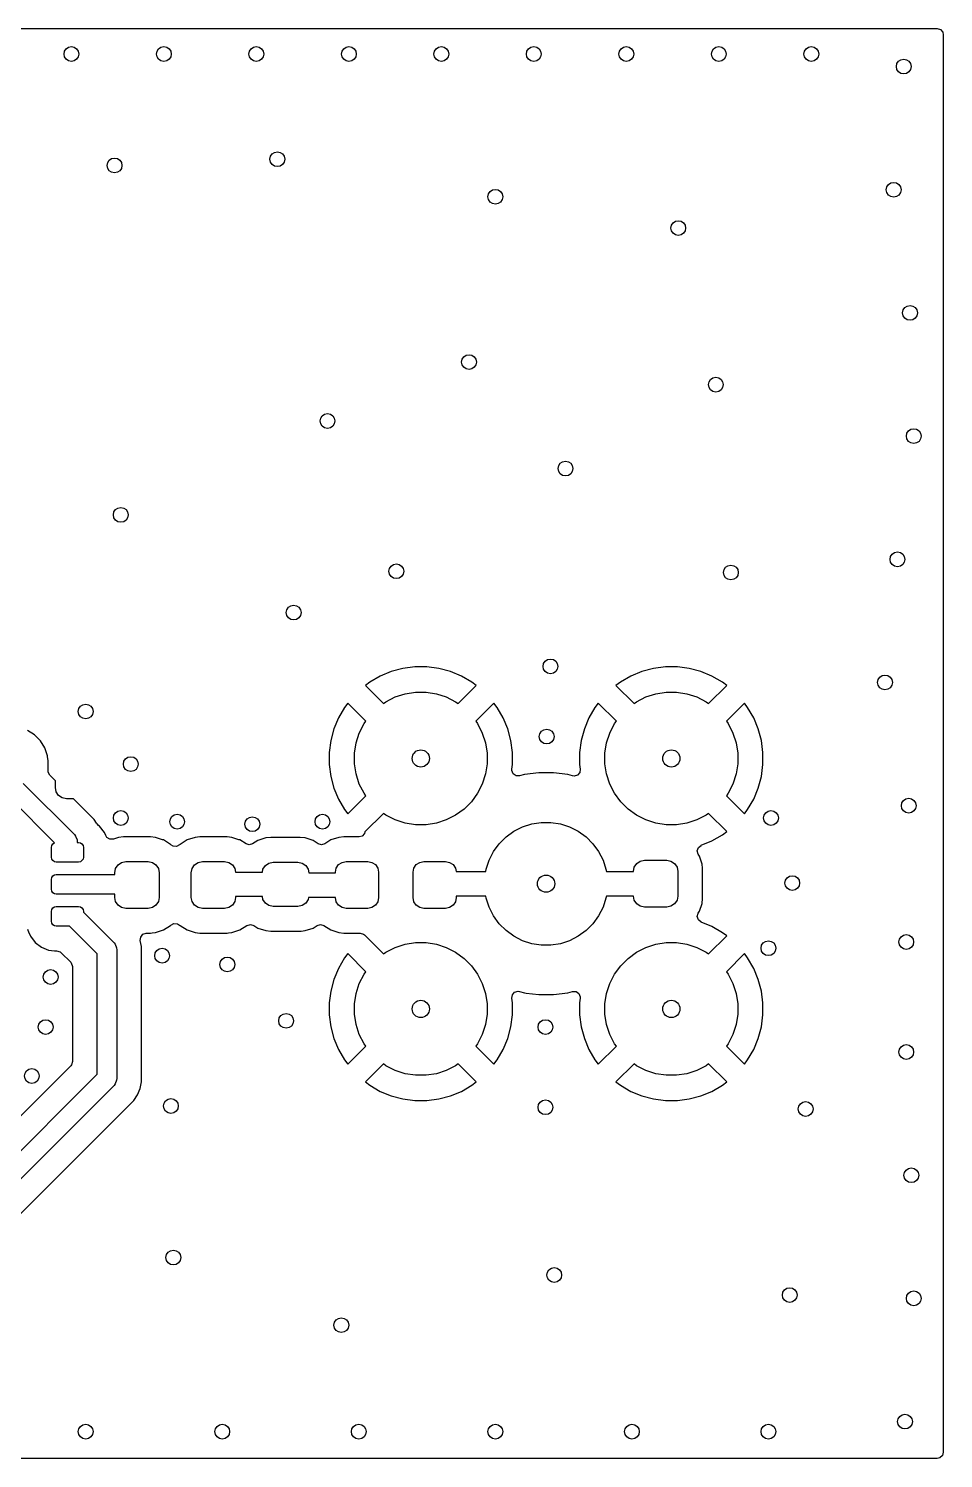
# Model space of a CAD drawing. Extents: x 5.33 to 7.46, y -5.07 to -3.93.
# Drawn here: x 6.725 to 7.456, y -5.071 to -3.93 of the extents above; entities that cross this region are included whole.
import ezdxf

# ---------------------------------------------------------------- set-up
doc = ezdxf.new("R2010")
doc.units = 0
doc.header["$MEASUREMENT"] = 0
doc.layers.add('BLACK', color=7, linetype='CONTINUOUS')

msp = doc.modelspace()

# ---------------------------------------------------------------- linework, layer by layer
at = {"layer": 'BLACK', "linetype": 'CONTINUOUS'}
for p, q in [((5.3347, -3.9297), (7.4507, -3.9297)), ((7.4507, -3.9297), (7.4534, -3.9305)), ((7.4534, -3.9305), (7.4552, -3.9326)), ((7.4552, -3.9326), (7.4556, -3.9347)), ((7.4556, -3.9347), (7.4556, -5.0664)), ((7.0242, -4.4406), (7.0149, -4.4431)), ((7.0337, -4.4394), (7.0242, -4.4406)), ((7.0433, -4.4394), (7.0337, -4.4394)), ((7.0528, -4.4406), (7.0433, -4.4394)), ((7.0621, -4.4431), (7.0528, -4.4406)), ((7.2242, -4.4406), (7.2149, -4.4431)), ((7.2337, -4.4394), (7.2242, -4.4406)), ((7.2433, -4.4394), (7.2337, -4.4394)), ((7.2528, -4.4406), (7.2433, -4.4394)), ((7.2621, -4.4431), (7.2528, -4.4406)), ((6.9978, -4.4516), (6.9943, -4.4542)), ((7.0061, -4.4468), (6.9978, -4.4516)), ((7.0149, -4.4431), (7.0061, -4.4468)), ((7.0061, -4.4468), (7.0061, -4.4468)), ((7.0709, -4.4468), (7.0621, -4.4431)), ((7.0792, -4.4516), (7.0709, -4.4468)), ((7.0709, -4.4468), (7.0709, -4.4468)), ((7.0827, -4.4542), (7.0792, -4.4516)), ((7.0792, -4.4516), (7.0792, -4.4516)), ((7.1978, -4.4516), (7.1943, -4.4542)), ((7.2061, -4.4468), (7.1978, -4.4516)), ((7.2149, -4.4431), (7.2061, -4.4468)), ((7.2061, -4.4468), (7.2061, -4.4468)), ((7.2709, -4.4468), (7.2621, -4.4431)), ((7.2792, -4.4516), (7.2709, -4.4468)), ((7.2709, -4.4468), (7.2709, -4.4468)), ((7.2827, -4.4542), (7.2792, -4.4516)), ((7.2792, -4.4516), (7.2792, -4.4516)), ((6.9943, -4.4542), (7.0087, -4.4686)), ((7.0107, -4.4672), (7.0181, -4.4634)), ((7.0181, -4.4634), (7.0261, -4.4608)), ((7.0261, -4.4608), (7.0343, -4.4595)), ((7.0343, -4.4595), (7.0427, -4.4595)), ((7.0427, -4.4595), (7.0509, -4.4608)), ((7.0509, -4.4608), (7.0588, -4.4634)), ((7.0588, -4.4634), (7.0663, -4.4672)), ((7.0682, -4.4686), (7.0827, -4.4542)), ((7.0827, -4.4542), (7.0827, -4.4542)), ((7.1943, -4.4542), (7.2087, -4.4686)), ((7.2107, -4.4672), (7.2181, -4.4634)), ((7.2181, -4.4634), (7.2261, -4.4608)), ((7.2261, -4.4608), (7.2343, -4.4595)), ((7.2343, -4.4595), (7.2427, -4.4595)), ((7.2427, -4.4595), (7.2509, -4.4608)), ((7.2509, -4.4608), (7.2588, -4.4634)), ((7.2588, -4.4634), (7.2663, -4.4672)), ((7.2682, -4.4686), (7.2827, -4.4542)), ((7.2827, -4.4542), (7.2827, -4.4542)), ((6.9775, -4.4718), (6.9727, -4.4801)), ((6.9802, -4.4683), (6.9775, -4.4718)), ((6.9946, -4.4828), (6.9802, -4.4683)), ((7.0087, -4.4686), (7.0107, -4.4672)), ((7.0663, -4.4672), (7.0682, -4.4686)), ((7.0968, -4.4683), (7.0824, -4.4828)), ((7.0994, -4.4718), (7.0968, -4.4683)), ((7.1042, -4.4801), (7.0994, -4.4718)), ((7.0994, -4.4718), (7.0994, -4.4718)), ((7.1775, -4.4718), (7.1727, -4.4801)), ((7.1802, -4.4683), (7.1775, -4.4718)), ((7.1946, -4.4828), (7.1802, -4.4683)), ((7.2087, -4.4686), (7.2107, -4.4672)), ((7.2663, -4.4672), (7.2682, -4.4686)), ((7.2968, -4.4683), (7.2824, -4.4828)), ((7.2994, -4.4718), (7.2968, -4.4683)), ((7.3042, -4.4801), (7.2994, -4.4718)), ((7.2994, -4.4718), (7.2994, -4.4718)), ((6.9727, -4.4801), (6.9691, -4.4889)), ((6.9727, -4.4801), (6.9727, -4.4801)), ((6.9894, -4.4922), (6.9932, -4.4847)), ((6.9932, -4.4847), (6.9946, -4.4828)), ((7.0824, -4.4828), (7.0838, -4.4847)), ((7.0838, -4.4847), (7.0876, -4.4922)), ((7.1079, -4.4889), (7.1042, -4.4801)), ((7.1042, -4.4801), (7.1042, -4.4801)), ((7.1727, -4.4801), (7.1691, -4.4889)), ((7.1727, -4.4801), (7.1727, -4.4801)), ((7.1894, -4.4922), (7.1932, -4.4847)), ((7.1932, -4.4847), (7.1946, -4.4828)), ((7.2824, -4.4828), (7.2838, -4.4847)), ((7.2838, -4.4847), (7.2876, -4.4922)), ((7.3079, -4.4889), (7.3042, -4.4801)), ((7.3042, -4.4801), (7.3042, -4.4801)), ((6.7302, -4.4936), (6.7245, -4.4901)), ((6.7349, -4.4983), (6.7302, -4.4936)), ((6.7302, -4.4936), (6.7302, -4.4936)), ((6.9666, -4.4982), (6.9653, -4.5077)), ((6.9691, -4.4889), (6.9666, -4.4982)), ((6.9868, -4.5001), (6.9894, -4.4922)), ((7.0876, -4.4922), (7.0902, -4.5001)), ((7.1104, -4.4982), (7.1079, -4.4889)), ((7.1116, -4.5077), (7.1104, -4.4982)), ((7.1666, -4.4982), (7.1653, -4.5077)), ((7.1691, -4.4889), (7.1666, -4.4982)), ((7.1868, -4.5001), (7.1894, -4.4922)), ((7.2876, -4.4922), (7.2902, -4.5001)), ((7.3104, -4.4982), (7.3079, -4.4889)), ((7.3116, -4.5077), (7.3104, -4.4982)), ((6.7384, -4.504), (6.7349, -4.4983)), ((6.7349, -4.4983), (6.7349, -4.4983)), ((6.7349, -4.4983), (6.7349, -4.4983)), ((6.7405, -4.5103), (6.7384, -4.504)), ((6.9653, -4.5077), (6.9653, -4.5173)), ((6.9855, -4.5083), (6.9868, -4.5001)), ((6.9855, -4.5167), (6.9855, -4.5083)), ((7.0902, -4.5001), (7.0915, -4.5083)), ((7.0915, -4.5083), (7.0915, -4.5167)), ((7.1116, -4.5173), (7.1116, -4.5077)), ((7.1116, -4.5077), (7.1116, -4.5077)), ((7.1653, -4.5077), (7.1653, -4.5173)), ((7.1855, -4.5083), (7.1868, -4.5001)), ((7.1855, -4.5167), (7.1855, -4.5083)), ((7.2902, -4.5001), (7.2915, -4.5083)), ((7.2915, -4.5083), (7.2915, -4.5167)), ((7.3116, -4.5173), (7.3116, -4.5077)), ((7.3116, -4.5077), (7.3116, -4.5077)), ((6.7406, -4.5109), (6.7405, -4.5103)), ((6.7409, -4.5143), (6.7406, -4.5109)), ((6.7409, -4.5224), (6.7409, -4.5143)), ((6.9653, -4.5173), (6.9666, -4.5268)), ((6.9868, -4.5249), (6.9855, -4.5167)), ((7.0915, -4.5167), (7.0902, -4.5249)), ((7.1111, -4.5222), (7.1112, -4.521)), ((7.1112, -4.521), (7.1116, -4.5173)), ((7.1116, -4.5173), (7.1116, -4.5173)), ((7.1653, -4.5173), (7.1658, -4.521)), ((7.1658, -4.521), (7.1654, -4.5238)), ((7.1868, -4.5249), (7.1855, -4.5167)), ((7.2915, -4.5167), (7.2902, -4.5249)), ((7.3104, -4.5268), (7.3116, -4.5173)), ((7.3116, -4.5173), (7.3116, -4.5173)), ((6.741, -4.5234), (6.7409, -4.5224)), ((6.7424, -4.5259), (6.741, -4.5234)), ((6.7468, -4.5303), (6.7424, -4.5259)), ((6.7468, -4.5358), (6.7468, -4.5303)), ((6.9666, -4.5268), (6.9691, -4.5361)), ((6.9894, -4.5329), (6.9868, -4.5249)), ((7.0902, -4.5249), (7.0876, -4.5329)), ((7.1122, -4.5248), (7.1111, -4.5222)), ((7.1146, -4.5264), (7.1122, -4.5248)), ((7.1174, -4.5264), (7.1146, -4.5264)), ((7.1212, -4.5254), (7.1174, -4.5264)), ((7.1327, -4.5239), (7.1212, -4.5254)), ((7.1443, -4.5239), (7.1327, -4.5239)), ((7.1327, -4.5239), (7.1327, -4.5239)), ((7.1558, -4.5254), (7.1443, -4.5239)), ((7.1443, -4.5239), (7.1443, -4.5239)), ((7.1596, -4.5264), (7.1558, -4.5254)), ((7.1608, -4.5266), (7.1596, -4.5264)), ((7.1635, -4.5259), (7.1608, -4.5266)), ((7.1654, -4.5238), (7.1635, -4.5259)), ((7.1894, -4.5329), (7.1868, -4.5249)), ((7.2902, -4.5249), (7.2876, -4.5329)), ((7.3079, -4.5361), (7.3104, -4.5268)), ((6.7212, -4.5326), (6.762, -4.5733)), ((6.7475, -4.5392), (6.7468, -4.5358)), ((6.7494, -4.5421), (6.7475, -4.5392)), ((6.7523, -4.544), (6.7494, -4.5421)), ((6.9691, -4.5361), (6.9727, -4.5449)), ((6.9802, -4.5567), (6.9946, -4.5423)), ((6.9932, -4.5403), (6.9894, -4.5329)), ((6.9946, -4.5423), (6.9932, -4.5403)), ((7.0838, -4.5403), (7.0789, -4.547)), ((7.0876, -4.5329), (7.0838, -4.5403)), ((7.1932, -4.5403), (7.1894, -4.5329)), ((7.1981, -4.547), (7.1932, -4.5403)), ((7.2838, -4.5403), (7.2824, -4.5423)), ((7.2824, -4.5423), (7.2968, -4.5567)), ((7.2876, -4.5329), (7.2838, -4.5403)), ((7.3042, -4.5449), (7.3079, -4.5361)), ((6.7462, -4.5798), (6.7111, -4.5447)), ((6.7557, -4.5447), (6.7523, -4.544)), ((6.7612, -4.5447), (6.7557, -4.5447)), ((6.7778, -4.5613), (6.7612, -4.5447)), ((6.9727, -4.5449), (6.9727, -4.5449)), ((6.9727, -4.5449), (6.9775, -4.5532)), ((6.9775, -4.5532), (6.9775, -4.5532)), ((6.9775, -4.5532), (6.9802, -4.5567)), ((7.073, -4.5529), (7.0663, -4.5578)), ((7.0789, -4.547), (7.073, -4.5529)), ((7.204, -4.5529), (7.1981, -4.547)), ((7.2107, -4.5578), (7.204, -4.5529)), ((7.2968, -4.5567), (7.2994, -4.5532)), ((7.2994, -4.5532), (7.3042, -4.5449)), ((7.3042, -4.5449), (7.3042, -4.5449)), ((6.7797, -4.5641), (6.7778, -4.5613)), ((6.7778, -4.5613), (6.7778, -4.5613)), ((6.7778, -4.5613), (6.7778, -4.5613)), ((6.7801, -4.5647), (6.7797, -4.5641)), ((6.7812, -4.5659), (6.7801, -4.5647)), ((6.7821, -4.5666), (6.7812, -4.5659)), ((6.7859, -4.5715), (6.7821, -4.5666)), ((6.9802, -4.5567), (6.9802, -4.5567)), ((7.0087, -4.5564), (6.9939, -4.5712)), ((7.0107, -4.5578), (7.0087, -4.5564)), ((7.0181, -4.5616), (7.0107, -4.5578)), ((7.0261, -4.5642), (7.0181, -4.5616)), ((7.0343, -4.5655), (7.0261, -4.5642)), ((7.0427, -4.5655), (7.0343, -4.5655)), ((7.0509, -4.5642), (7.0427, -4.5655)), ((7.0588, -4.5616), (7.0509, -4.5642)), ((7.0663, -4.5578), (7.0588, -4.5616)), ((7.1197, -4.567), (7.127, -4.5647)), ((7.127, -4.5647), (7.1346, -4.5635)), ((7.1346, -4.5635), (7.1423, -4.5635)), ((7.1423, -4.5635), (7.15, -4.5647)), ((7.15, -4.5647), (7.1573, -4.567)), ((7.2181, -4.5616), (7.2107, -4.5578)), ((7.2261, -4.5642), (7.2181, -4.5616)), ((7.2343, -4.5655), (7.2261, -4.5642)), ((7.2427, -4.5655), (7.2343, -4.5655)), ((7.2509, -4.5642), (7.2427, -4.5655)), ((7.2588, -4.5616), (7.2509, -4.5642)), ((7.2663, -4.5578), (7.2588, -4.5616)), ((7.2682, -4.5564), (7.2663, -4.5578)), ((7.2827, -4.5708), (7.2682, -4.5564)), ((6.762, -4.5733), (6.7629, -4.5745)), ((6.7629, -4.5745), (6.7641, -4.5774)), ((6.7641, -4.5774), (6.7643, -4.5789)), ((6.787, -4.5741), (6.7859, -4.5715)), ((6.7879, -4.5756), (6.787, -4.5741)), ((6.7903, -4.577), (6.7879, -4.5756)), ((6.7931, -4.5769), (6.7903, -4.577)), ((6.7973, -4.5755), (6.7931, -4.5769)), ((6.8012, -4.5751), (6.7973, -4.5755)), ((6.7973, -4.5755), (6.7973, -4.5755)), ((6.8227, -4.5751), (6.8012, -4.5751)), ((6.8266, -4.5755), (6.8227, -4.5751)), ((6.8323, -4.5774), (6.8266, -4.5755)), ((6.8266, -4.5755), (6.8266, -4.5755)), ((6.8266, -4.5755), (6.8266, -4.5755)), ((6.833, -4.5776), (6.8323, -4.5774)), ((6.8387, -4.5811), (6.833, -4.5776)), ((6.852, -4.5776), (6.8463, -4.5811)), ((6.8583, -4.5755), (6.852, -4.5776)), ((6.8622, -4.5751), (6.8583, -4.5755)), ((6.8838, -4.5751), (6.8622, -4.5751)), ((6.8877, -4.5755), (6.8838, -4.5751)), ((6.8933, -4.5774), (6.8877, -4.5755)), ((6.8877, -4.5755), (6.8877, -4.5755)), ((6.8877, -4.5755), (6.8877, -4.5755)), ((6.894, -4.5776), (6.8933, -4.5774)), ((6.899, -4.5807), (6.894, -4.5776)), ((6.9085, -4.5781), (6.9042, -4.5807)), ((6.9148, -4.576), (6.9085, -4.5781)), ((6.9187, -4.5756), (6.9148, -4.576)), ((6.9422, -4.5756), (6.9187, -4.5756)), ((6.9461, -4.576), (6.9422, -4.5756)), ((6.9525, -4.5781), (6.9461, -4.576)), ((6.9461, -4.576), (6.9461, -4.576)), ((6.9461, -4.576), (6.9461, -4.576)), ((6.9566, -4.5806), (6.9525, -4.5781)), ((6.9668, -4.5776), (6.9619, -4.5806)), ((6.9731, -4.5755), (6.9668, -4.5776)), ((6.9668, -4.5776), (6.9668, -4.5776)), ((6.977, -4.5751), (6.9731, -4.5755)), ((6.9731, -4.5755), (6.9731, -4.5755)), ((6.9893, -4.5751), (6.977, -4.5751)), ((6.9917, -4.5745), (6.9893, -4.5751)), ((6.9936, -4.5725), (6.9917, -4.5745)), ((6.9939, -4.5712), (6.9936, -4.5725)), ((7.1011, -4.5806), (7.1065, -4.5751)), ((7.1065, -4.5751), (7.1128, -4.5706)), ((7.1128, -4.5706), (7.1197, -4.567)), ((7.1573, -4.567), (7.1642, -4.5706)), ((7.1642, -4.5706), (7.1704, -4.5751)), ((7.1704, -4.5751), (7.1759, -4.5806)), ((7.2709, -4.5783), (7.2792, -4.5735)), ((7.2792, -4.5735), (7.2827, -4.5708)), ((6.7436, -4.5835), (6.7439, -4.582)), ((6.7436, -4.5913), (6.7436, -4.5835)), ((6.7439, -4.582), (6.7448, -4.5807)), ((6.7448, -4.5807), (6.746, -4.5798)), ((6.746, -4.5798), (6.7462, -4.5798)), ((6.7643, -4.5789), (6.7643, -4.5795)), ((6.7643, -4.5795), (6.7653, -4.5795)), ((6.7653, -4.5795), (6.7668, -4.5798)), ((6.7668, -4.5798), (6.768, -4.5807)), ((6.768, -4.5807), (6.7689, -4.582)), ((6.7689, -4.582), (6.7692, -4.5835)), ((6.7692, -4.5835), (6.7692, -4.5913)), ((6.839, -4.5814), (6.8387, -4.5811)), ((6.8387, -4.5811), (6.8387, -4.5811)), ((6.8408, -4.5826), (6.839, -4.5814)), ((6.8435, -4.5828), (6.8408, -4.5826)), ((6.846, -4.5814), (6.8435, -4.5828)), ((6.8463, -4.5811), (6.846, -4.5814)), ((6.8463, -4.5811), (6.8463, -4.5811)), ((6.9015, -4.5814), (6.899, -4.5807)), ((6.9042, -4.5807), (6.9015, -4.5814)), ((6.9592, -4.5814), (6.9566, -4.5806)), ((6.9619, -4.5806), (6.9592, -4.5814)), ((7.093, -4.5937), (7.0965, -4.5868)), ((7.0965, -4.5868), (7.1011, -4.5806)), ((7.1759, -4.5806), (7.1804, -4.5868)), ((7.1804, -4.5868), (7.184, -4.5937)), ((7.2592, -4.5863), (7.2601, -4.5837)), ((7.26, -4.589), (7.2592, -4.5863)), ((7.2609, -4.5905), (7.26, -4.589)), ((7.2601, -4.5837), (7.2622, -4.5819)), ((7.2622, -4.5819), (7.2623, -4.5818)), ((7.2623, -4.5818), (7.2709, -4.5783)), ((7.2709, -4.5783), (7.2709, -4.5783)), ((6.7439, -4.5929), (6.7436, -4.5913)), ((6.7448, -4.5941), (6.7439, -4.5929)), ((6.746, -4.595), (6.7448, -4.5941)), ((6.7475, -4.5953), (6.746, -4.595)), ((6.7653, -4.5953), (6.7475, -4.5953)), ((6.7668, -4.595), (6.7653, -4.5953)), ((6.768, -4.5941), (6.7668, -4.595)), ((6.7689, -4.5929), (6.768, -4.5941)), ((6.7692, -4.5913), (6.7689, -4.5929)), ((6.7943, -4.6037), (6.7949, -4.6003)), ((6.7949, -4.6003), (6.7969, -4.5974)), ((6.7969, -4.5974), (6.7997, -4.5955)), ((6.7997, -4.5955), (6.8031, -4.5948)), ((6.8031, -4.5948), (6.8208, -4.5948)), ((6.8208, -4.5948), (6.8242, -4.5955)), ((6.8242, -4.5955), (6.8271, -4.5974)), ((6.8271, -4.5974), (6.829, -4.6003)), ((6.829, -4.6003), (6.8297, -4.6037)), ((6.8553, -4.6037), (6.856, -4.6003)), ((6.856, -4.6003), (6.8579, -4.5974)), ((6.8579, -4.5974), (6.8608, -4.5955)), ((6.8608, -4.5955), (6.8641, -4.5948)), ((6.8641, -4.5948), (6.8819, -4.5948)), ((6.8819, -4.5948), (6.8852, -4.5955)), ((6.8852, -4.5955), (6.8881, -4.5974)), ((6.8881, -4.5974), (6.89, -4.6003)), ((6.89, -4.6003), (6.8906, -4.6032)), ((6.912, -4.6032), (6.9125, -4.6008)), ((6.9125, -4.6008), (6.9144, -4.5979)), ((6.9144, -4.5979), (6.9173, -4.596)), ((6.9173, -4.596), (6.9206, -4.5953)), ((6.9206, -4.5953), (6.9403, -4.5953)), ((6.9403, -4.5953), (6.9437, -4.596)), ((6.9437, -4.596), (6.9466, -4.5979)), ((6.9466, -4.5979), (6.9485, -4.6008)), ((6.9485, -4.6008), (6.9491, -4.6037)), ((6.9703, -4.6034), (6.9709, -4.6001)), ((6.9709, -4.6001), (6.9728, -4.5973)), ((6.9728, -4.5973), (6.9756, -4.5955)), ((6.9756, -4.5955), (6.9789, -4.5948)), ((6.9789, -4.5948), (6.9961, -4.5948)), ((6.9961, -4.5948), (6.9994, -4.5955)), ((6.9994, -4.5955), (7.0022, -4.5973)), ((7.0022, -4.5973), (7.0041, -4.6001)), ((7.0041, -4.6001), (7.0047, -4.6034)), ((7.0323, -4.6034), (7.0329, -4.6001)), ((7.0329, -4.6001), (7.0348, -4.5973)), ((7.0348, -4.5973), (7.0376, -4.5955)), ((7.0376, -4.5955), (7.0409, -4.5948)), ((7.0409, -4.5948), (7.0581, -4.5948)), ((7.0581, -4.5948), (7.0614, -4.5955)), ((7.0614, -4.5955), (7.0642, -4.5973)), ((7.0642, -4.5973), (7.0661, -4.6001)), ((7.0661, -4.6001), (7.0666, -4.6027)), ((7.0906, -4.601), (7.093, -4.5937)), ((7.184, -4.5937), (7.1863, -4.601)), ((7.2083, -4.6027), (7.2089, -4.5993)), ((7.2089, -4.5993), (7.2109, -4.5964)), ((7.2109, -4.5964), (7.2137, -4.5945)), ((7.2137, -4.5945), (7.2171, -4.5938)), ((7.2171, -4.5938), (7.2348, -4.5938)), ((7.2348, -4.5938), (7.2382, -4.5945)), ((7.2382, -4.5945), (7.2411, -4.5964)), ((7.2411, -4.5964), (7.243, -4.5993)), ((7.243, -4.5993), (7.2437, -4.6027)), ((7.263, -4.5969), (7.2609, -4.5905)), ((7.2633, -4.6), (7.263, -4.5969)), ((7.263, -4.5969), (7.263, -4.5969)), ((7.2634, -4.6008), (7.2633, -4.6)), ((7.2634, -4.6243), (7.2634, -4.6008)), ((6.7436, -4.6091), (6.7439, -4.6076)), ((6.7436, -4.6169), (6.7436, -4.6091)), ((6.7439, -4.6076), (6.7448, -4.6063)), ((6.7448, -4.6063), (6.746, -4.6054)), ((6.746, -4.6054), (6.7475, -4.6051)), ((6.7475, -4.6051), (6.7653, -4.6051)), ((6.7653, -4.6051), (6.7943, -4.6051)), ((6.7943, -4.6051), (6.7943, -4.6037)), ((6.8297, -4.6037), (6.8297, -4.6234)), ((6.8553, -4.6234), (6.8553, -4.6037)), ((6.8906, -4.6032), (6.912, -4.6032)), ((6.9491, -4.6037), (6.9703, -4.6037)), ((6.9703, -4.6037), (6.9703, -4.6034)), ((7.0047, -4.6034), (7.0047, -4.6236)), ((7.0323, -4.6236), (7.0323, -4.6034)), ((7.0666, -4.6027), (7.0904, -4.6027)), ((7.0904, -4.6027), (7.0906, -4.601)), ((7.1863, -4.601), (7.1866, -4.6027)), ((7.1866, -4.6027), (7.2083, -4.6027)), ((7.2437, -4.6027), (7.2437, -4.6224)), ((6.7439, -4.6184), (6.7436, -4.6169)), ((6.7448, -4.6197), (6.7439, -4.6184)), ((6.746, -4.6206), (6.7448, -4.6197)), ((6.7475, -4.6209), (6.746, -4.6206)), ((6.7564, -4.6209), (6.7475, -4.6209)), ((6.7943, -4.6209), (6.7564, -4.6209)), ((6.7943, -4.6234), (6.7943, -4.6209)), ((6.7949, -4.6267), (6.7943, -4.6234)), ((6.8297, -4.6234), (6.829, -4.6267)), ((6.856, -4.6267), (6.8553, -4.6234)), ((6.8907, -4.6234), (6.89, -4.6267)), ((6.912, -4.6228), (6.8907, -4.6228)), ((6.8907, -4.6228), (6.8907, -4.6234)), ((6.9125, -4.6252), (6.912, -4.6228)), ((6.9489, -4.6234), (6.9485, -4.6252)), ((6.9703, -4.6234), (6.9489, -4.6234)), ((6.9703, -4.6236), (6.9703, -4.6234)), ((6.9709, -4.6269), (6.9703, -4.6236)), ((7.0047, -4.6236), (7.0041, -4.6269)), ((7.0329, -4.6269), (7.0323, -4.6236)), ((7.0667, -4.6236), (7.0661, -4.6269)), ((7.0904, -4.6224), (7.0667, -4.6224)), ((7.0667, -4.6224), (7.0667, -4.6236)), ((7.0906, -4.624), (7.0904, -4.6224)), ((7.1866, -4.6224), (7.1863, -4.624)), ((7.2083, -4.6224), (7.1866, -4.6224)), ((7.2089, -4.6257), (7.2083, -4.6224)), ((7.2437, -4.6224), (7.243, -4.6257)), ((6.7436, -4.6347), (6.7439, -4.6331)), ((6.7436, -4.6425), (6.7436, -4.6347)), ((6.7439, -4.6331), (6.7448, -4.6319)), ((6.7448, -4.6319), (6.746, -4.631)), ((6.746, -4.631), (6.7475, -4.6307)), ((6.7475, -4.6307), (6.7653, -4.6307)), ((6.7653, -4.6307), (6.7668, -4.631)), ((6.7668, -4.631), (6.768, -4.6319)), ((6.768, -4.6319), (6.7689, -4.6331)), ((6.7689, -4.6331), (6.7692, -4.6347)), ((6.7692, -4.6347), (6.7692, -4.6353)), ((6.7969, -4.6296), (6.7949, -4.6267)), ((6.7997, -4.6315), (6.7969, -4.6296)), ((6.8031, -4.6322), (6.7997, -4.6315)), ((6.8208, -4.6322), (6.8031, -4.6322)), ((6.8242, -4.6315), (6.8208, -4.6322)), ((6.8271, -4.6296), (6.8242, -4.6315)), ((6.829, -4.6267), (6.8271, -4.6296)), ((6.8579, -4.6296), (6.856, -4.6267)), ((6.8608, -4.6315), (6.8579, -4.6296)), ((6.8641, -4.6322), (6.8608, -4.6315)), ((6.8819, -4.6322), (6.8641, -4.6322)), ((6.8852, -4.6315), (6.8819, -4.6322)), ((6.8881, -4.6296), (6.8852, -4.6315)), ((6.89, -4.6267), (6.8881, -4.6296)), ((6.9144, -4.6281), (6.9125, -4.6252)), ((6.9173, -4.63), (6.9144, -4.6281)), ((6.9206, -4.6307), (6.9173, -4.63)), ((6.9403, -4.6307), (6.9206, -4.6307)), ((6.9437, -4.63), (6.9403, -4.6307)), ((6.9466, -4.6281), (6.9437, -4.63)), ((6.9485, -4.6252), (6.9466, -4.6281)), ((6.9728, -4.6297), (6.9709, -4.6269)), ((6.9756, -4.6316), (6.9728, -4.6297)), ((6.9789, -4.6322), (6.9756, -4.6316)), ((6.9961, -4.6322), (6.9789, -4.6322)), ((6.9994, -4.6316), (6.9961, -4.6322)), ((7.0022, -4.6297), (6.9994, -4.6316)), ((7.0041, -4.6269), (7.0022, -4.6297)), ((7.0348, -4.6297), (7.0329, -4.6269)), ((7.0376, -4.6316), (7.0348, -4.6297)), ((7.0409, -4.6322), (7.0376, -4.6316)), ((7.0581, -4.6322), (7.0409, -4.6322)), ((7.0614, -4.6316), (7.0581, -4.6322)), ((7.0642, -4.6297), (7.0614, -4.6316)), ((7.0661, -4.6269), (7.0642, -4.6297)), ((7.093, -4.6313), (7.0906, -4.624)), ((7.0965, -4.6382), (7.093, -4.6313)), ((7.184, -4.6313), (7.1804, -4.6382)), ((7.1863, -4.624), (7.184, -4.6313)), ((7.2109, -4.6286), (7.2089, -4.6257)), ((7.2137, -4.6305), (7.2109, -4.6286)), ((7.2171, -4.6312), (7.2137, -4.6305)), ((7.2348, -4.6312), (7.2171, -4.6312)), ((7.2382, -4.6305), (7.2348, -4.6312)), ((7.2411, -4.6286), (7.2382, -4.6305)), ((7.243, -4.6257), (7.2411, -4.6286)), ((7.26, -4.636), (7.2609, -4.6345)), ((7.2609, -4.6345), (7.263, -4.6282)), ((7.263, -4.6282), (7.2634, -4.6243)), ((6.7439, -4.644), (6.7436, -4.6425)), ((6.7448, -4.6453), (6.7439, -4.644)), ((6.746, -4.6462), (6.7448, -4.6453)), ((6.7475, -4.6465), (6.746, -4.6462)), ((6.7564, -4.6465), (6.7475, -4.6465)), ((6.7581, -4.6465), (6.7564, -4.6465)), ((6.7801, -4.6685), (6.7581, -4.6465)), ((6.7692, -4.6353), (6.7936, -4.6597)), ((6.833, -4.6494), (6.8387, -4.6459)), ((6.8387, -4.6459), (6.839, -4.6456)), ((6.839, -4.6456), (6.8414, -4.6443)), ((6.8414, -4.6443), (6.8442, -4.6445)), ((6.8442, -4.6445), (6.846, -4.6456)), ((6.846, -4.6456), (6.8463, -4.6459)), ((6.8463, -4.6459), (6.852, -4.6494)), ((6.894, -4.6494), (6.8997, -4.6459)), ((6.8997, -4.6459), (6.8999, -4.6458)), ((6.8997, -4.6459), (6.8997, -4.6459)), ((6.8999, -4.6458), (6.9026, -4.6451)), ((6.9026, -4.6451), (6.9051, -4.6458)), ((6.9051, -4.6458), (6.9085, -4.6479)), ((6.9525, -4.6479), (6.9558, -4.6459)), ((6.9558, -4.6459), (6.9585, -4.6451)), ((6.9585, -4.6451), (6.961, -4.6459)), ((6.961, -4.6459), (6.9612, -4.646)), ((6.9612, -4.646), (6.9612, -4.646)), ((6.9612, -4.646), (6.9668, -4.6494)), ((7.1011, -4.6445), (7.0965, -4.6382)), ((7.1065, -4.6499), (7.1011, -4.6445)), ((7.1759, -4.6445), (7.1704, -4.6499)), ((7.1804, -4.6382), (7.1759, -4.6445)), ((7.2592, -4.6388), (7.2599, -4.6361)), ((7.2601, -4.6414), (7.2592, -4.6388)), ((7.2599, -4.6361), (7.26, -4.636)), ((7.2623, -4.6432), (7.2601, -4.6414)), ((7.2709, -4.6468), (7.2623, -4.6432)), ((6.7245, -4.6487), (6.7257, -4.6516)), ((6.7257, -4.6516), (6.7268, -4.6542)), ((6.7268, -4.6542), (6.7269, -4.6545)), ((6.7269, -4.6545), (6.7307, -4.6594)), ((6.8146, -4.6578), (6.8149, -4.6551)), ((6.8156, -4.6626), (6.8146, -4.6578)), ((6.8149, -4.6551), (6.8166, -4.6529)), ((6.8166, -4.6529), (6.8192, -4.6519)), ((6.8192, -4.6519), (6.8195, -4.6519)), ((6.8195, -4.6519), (6.8227, -4.6519)), ((6.8227, -4.6519), (6.824, -4.6518)), ((6.824, -4.6518), (6.8266, -4.6515)), ((6.8266, -4.6515), (6.833, -4.6494)), ((6.852, -4.6494), (6.8583, -4.6515)), ((6.8583, -4.6515), (6.8622, -4.6519)), ((6.8622, -4.6519), (6.8838, -4.6519)), ((6.8838, -4.6519), (6.8851, -4.6518)), ((6.8838, -4.6519), (6.8838, -4.6519)), ((6.8851, -4.6518), (6.8877, -4.6515)), ((6.8877, -4.6515), (6.894, -4.6494)), ((6.9085, -4.6479), (6.9148, -4.65)), ((6.9148, -4.65), (6.9187, -4.6504)), ((6.9187, -4.6504), (6.9422, -4.6504)), ((6.9422, -4.6504), (6.943, -4.6503)), ((6.9422, -4.6504), (6.9422, -4.6504)), ((6.943, -4.6503), (6.9461, -4.65)), ((6.9461, -4.65), (6.9525, -4.6479)), ((6.9668, -4.6494), (6.9668, -4.6494)), ((6.9668, -4.6494), (6.9668, -4.6494)), ((6.9668, -4.6494), (6.9731, -4.6515)), ((6.9731, -4.6515), (6.9731, -4.6515)), ((6.9731, -4.6515), (6.9731, -4.6515)), ((6.9731, -4.6515), (6.977, -4.6519)), ((6.977, -4.6519), (6.977, -4.6519)), ((6.977, -4.6519), (6.99, -4.6519)), ((6.99, -4.6519), (6.9927, -4.6527)), ((6.9927, -4.6527), (6.9935, -4.6534)), ((6.9935, -4.6534), (7.0087, -4.6686)), ((7.1128, -4.6545), (7.1065, -4.6499)), ((7.1197, -4.658), (7.1128, -4.6545)), ((7.127, -4.6604), (7.1197, -4.658)), ((7.1573, -4.658), (7.15, -4.6604)), ((7.1642, -4.6545), (7.1573, -4.658)), ((7.1704, -4.6499), (7.1642, -4.6545)), ((7.2682, -4.6686), (7.2827, -4.6542)), ((7.2792, -4.6516), (7.2709, -4.6468)), ((7.2709, -4.6468), (7.2709, -4.6468)), ((7.2827, -4.6542), (7.2792, -4.6516)), ((7.2792, -4.6516), (7.2792, -4.6516)), ((7.2827, -4.6542), (7.2827, -4.6542)), ((6.7307, -4.6594), (6.7356, -4.6632)), ((6.7356, -4.6632), (6.7414, -4.6656)), ((6.7414, -4.6656), (6.746, -4.6662)), ((6.746, -4.6662), (6.7478, -4.6662)), ((6.7478, -4.6662), (6.7505, -4.667)), ((6.7505, -4.667), (6.7514, -4.6676)), ((6.7514, -4.6676), (6.759, -4.6752)), ((6.7801, -4.7647), (6.7801, -4.6685)), ((6.7936, -4.6597), (6.7945, -4.6609)), ((6.7945, -4.6609), (6.7957, -4.6637)), ((6.7957, -4.6637), (6.7959, -4.6653)), ((6.7959, -4.6653), (6.7959, -4.768)), ((6.8156, -4.7653), (6.8156, -4.6626)), ((6.9802, -4.6683), (6.9775, -4.6718)), ((6.9946, -4.6828), (6.9802, -4.6683)), ((7.0087, -4.6686), (7.0107, -4.6672)), ((7.0107, -4.6672), (7.0181, -4.6634)), ((7.0181, -4.6634), (7.0261, -4.6608)), ((7.0261, -4.6608), (7.0343, -4.6595)), ((7.0343, -4.6595), (7.0427, -4.6595)), ((7.0427, -4.6595), (7.0509, -4.6608)), ((7.0509, -4.6608), (7.0588, -4.6634)), ((7.0588, -4.6634), (7.0663, -4.6672)), ((7.0663, -4.6672), (7.073, -4.6721)), ((7.1346, -4.6616), (7.127, -4.6604)), ((7.1423, -4.6616), (7.1346, -4.6616)), ((7.15, -4.6604), (7.1423, -4.6616)), ((7.204, -4.6721), (7.2107, -4.6672)), ((7.2107, -4.6672), (7.2181, -4.6634)), ((7.2181, -4.6634), (7.2261, -4.6608)), ((7.2261, -4.6608), (7.2343, -4.6595)), ((7.2343, -4.6595), (7.2427, -4.6595)), ((7.2427, -4.6595), (7.2509, -4.6608)), ((7.2509, -4.6608), (7.2588, -4.6634)), ((7.2588, -4.6634), (7.2663, -4.6672)), ((7.2663, -4.6672), (7.2682, -4.6686)), ((7.2968, -4.6683), (7.2824, -4.6828)), ((7.2994, -4.6718), (7.2968, -4.6683)), ((6.759, -4.6752), (6.7603, -4.6777)), ((6.7603, -4.6777), (6.7604, -4.6787)), ((6.7604, -4.6787), (6.7604, -4.7545)), ((6.9727, -4.6801), (6.9691, -4.6889)), ((6.9775, -4.6718), (6.9727, -4.6801)), ((6.9727, -4.6801), (6.9727, -4.6801)), ((7.073, -4.6721), (7.0789, -4.678)), ((7.0789, -4.678), (7.0838, -4.6847)), ((7.1932, -4.6847), (7.1981, -4.678)), ((7.1981, -4.678), (7.204, -4.6721)), ((7.3042, -4.6801), (7.2994, -4.6718)), ((7.2994, -4.6718), (7.2994, -4.6718)), ((7.3079, -4.6889), (7.3042, -4.6801)), ((7.3042, -4.6801), (7.3042, -4.6801)), ((6.9691, -4.6889), (6.9666, -4.6982)), ((6.9868, -4.7001), (6.9894, -4.6922)), ((6.9894, -4.6922), (6.9932, -4.6847)), ((6.9932, -4.6847), (6.9946, -4.6828)), ((7.0838, -4.6847), (7.0876, -4.6922)), ((7.0876, -4.6922), (7.0902, -4.7001)), ((7.1868, -4.7001), (7.1894, -4.6922)), ((7.1894, -4.6922), (7.1932, -4.6847)), ((7.2824, -4.6828), (7.2838, -4.6847)), ((7.2838, -4.6847), (7.2876, -4.6922)), ((7.2876, -4.6922), (7.2902, -4.7001)), ((7.3104, -4.6982), (7.3079, -4.6889)), ((6.9666, -4.6982), (6.9653, -4.7077)), ((6.9855, -4.7083), (6.9868, -4.7001)), ((7.0902, -4.7001), (7.0915, -4.7083)), ((7.1112, -4.704), (7.1116, -4.7013)), ((7.1116, -4.7013), (7.1134, -4.6992)), ((7.1134, -4.6992), (7.1161, -4.6984)), ((7.1161, -4.6984), (7.1174, -4.6986)), ((7.1174, -4.6986), (7.1212, -4.6996)), ((7.1212, -4.6996), (7.1212, -4.6996)), ((7.1212, -4.6996), (7.1212, -4.6996)), ((7.1212, -4.6996), (7.1225, -4.6998)), ((7.1225, -4.6998), (7.1327, -4.7011)), ((7.1327, -4.7011), (7.1327, -4.7011)), ((7.1327, -4.7011), (7.1443, -4.7011)), ((7.1443, -4.7011), (7.1558, -4.6996)), ((7.1443, -4.7011), (7.1443, -4.7011)), ((7.1558, -4.6996), (7.1596, -4.6986)), ((7.1596, -4.6986), (7.1624, -4.6986)), ((7.1624, -4.6986), (7.1647, -4.7002)), ((7.1647, -4.7002), (7.1658, -4.7028)), ((7.1658, -4.7028), (7.1658, -4.704)), ((7.1855, -4.7083), (7.1868, -4.7001)), ((7.2902, -4.7001), (7.2915, -4.7083)), ((7.3116, -4.7077), (7.3104, -4.6982)), ((6.9653, -4.7077), (6.9653, -4.7173)), ((6.9855, -4.7167), (6.9855, -4.7083)), ((7.0915, -4.7083), (7.0915, -4.7167)), ((7.1116, -4.7077), (7.1112, -4.704)), ((7.1116, -4.7173), (7.1116, -4.7077)), ((7.1116, -4.7077), (7.1116, -4.7077)), ((7.1658, -4.704), (7.1653, -4.7077)), ((7.1653, -4.7077), (7.1653, -4.7173)), ((7.1855, -4.7167), (7.1855, -4.7083)), ((7.2915, -4.7083), (7.2915, -4.7167)), ((7.3116, -4.7173), (7.3116, -4.7077)), ((7.3116, -4.7077), (7.3116, -4.7077)), ((6.9653, -4.7173), (6.9666, -4.7268)), ((6.9868, -4.7249), (6.9855, -4.7167)), ((6.9894, -4.7329), (6.9868, -4.7249)), ((7.0902, -4.7249), (7.0876, -4.7329)), ((7.0915, -4.7167), (7.0902, -4.7249)), ((7.1104, -4.7268), (7.1116, -4.7173)), ((7.1116, -4.7173), (7.1116, -4.7173)), ((7.1653, -4.7173), (7.1666, -4.7268)), ((7.1868, -4.7249), (7.1855, -4.7167)), ((7.1894, -4.7329), (7.1868, -4.7249)), ((7.2902, -4.7249), (7.2876, -4.7329)), ((7.2915, -4.7167), (7.2902, -4.7249)), ((7.3104, -4.7268), (7.3116, -4.7173)), ((7.3116, -4.7173), (7.3116, -4.7173)), ((6.9666, -4.7268), (6.9691, -4.7361)), ((6.9691, -4.7361), (6.9727, -4.7449)), ((6.9932, -4.7403), (6.9894, -4.7329)), ((7.0876, -4.7329), (7.0838, -4.7403)), ((7.1042, -4.7449), (7.1079, -4.7361)), ((7.1079, -4.7361), (7.1104, -4.7268)), ((7.1666, -4.7268), (7.1691, -4.7361)), ((7.1691, -4.7361), (7.1727, -4.7449)), ((7.1932, -4.7403), (7.1894, -4.7329)), ((7.2876, -4.7329), (7.2838, -4.7403)), ((7.3042, -4.7449), (7.3079, -4.7361)), ((7.3079, -4.7361), (7.3104, -4.7268)), ((6.9727, -4.7449), (6.9727, -4.7449)), ((6.9727, -4.7449), (6.9775, -4.7532)), ((6.9802, -4.7567), (6.9946, -4.7423)), ((6.9946, -4.7423), (6.9932, -4.7403)), ((7.0838, -4.7403), (7.0824, -4.7423)), ((7.0824, -4.7423), (7.0968, -4.7567)), ((7.0994, -4.7532), (7.1042, -4.7449)), ((7.1042, -4.7449), (7.1042, -4.7449)), ((7.1727, -4.7449), (7.1727, -4.7449)), ((7.1727, -4.7449), (7.1775, -4.7532)), ((7.1802, -4.7567), (7.1946, -4.7423)), ((7.1946, -4.7423), (7.1932, -4.7403)), ((7.2838, -4.7403), (7.2824, -4.7423)), ((7.2824, -4.7423), (7.2968, -4.7567)), ((7.2994, -4.7532), (7.3042, -4.7449)), ((7.3042, -4.7449), (7.3042, -4.7449)), ((6.759, -4.758), (6.6715, -4.8455)), ((6.7596, -4.7572), (6.759, -4.758)), ((6.7604, -4.7545), (6.7596, -4.7572)), ((6.9775, -4.7532), (6.9775, -4.7532)), ((6.9775, -4.7532), (6.9802, -4.7567)), ((6.9802, -4.7567), (6.9802, -4.7567)), ((7.0087, -4.7564), (6.9943, -4.7708)), ((7.0107, -4.7578), (7.0087, -4.7564)), ((7.0181, -4.7616), (7.0107, -4.7578)), ((7.0663, -4.7578), (7.0588, -4.7616)), ((7.0682, -4.7564), (7.0663, -4.7578)), ((7.0827, -4.7708), (7.0682, -4.7564)), ((7.0968, -4.7567), (7.0994, -4.7532)), ((7.1775, -4.7532), (7.1775, -4.7532)), ((7.1775, -4.7532), (7.1802, -4.7567)), ((7.1802, -4.7567), (7.1802, -4.7567)), ((7.2087, -4.7564), (7.1943, -4.7708)), ((7.2107, -4.7578), (7.2087, -4.7564)), ((7.2181, -4.7616), (7.2107, -4.7578)), ((7.2663, -4.7578), (7.2588, -4.7616)), ((7.2682, -4.7564), (7.2663, -4.7578)), ((7.2827, -4.7708), (7.2682, -4.7564)), ((7.2968, -4.7567), (7.2994, -4.7532)), ((6.6783, -4.8666), (6.7801, -4.7647)), ((6.7957, -4.7695), (6.7945, -4.7724)), ((6.7959, -4.768), (6.7957, -4.7695)), ((6.8145, -4.776), (6.8156, -4.7707)), ((6.8156, -4.7707), (6.8156, -4.7653)), ((6.9943, -4.7708), (6.9943, -4.7708)), ((6.9943, -4.7708), (6.9978, -4.7735)), ((7.0261, -4.7642), (7.0181, -4.7616)), ((7.0343, -4.7655), (7.0261, -4.7642)), ((7.0427, -4.7655), (7.0343, -4.7655)), ((7.0509, -4.7642), (7.0427, -4.7655)), ((7.0588, -4.7616), (7.0509, -4.7642)), ((7.0792, -4.7735), (7.0827, -4.7708)), ((7.1943, -4.7708), (7.1943, -4.7708)), ((7.1943, -4.7708), (7.1978, -4.7735)), ((7.2261, -4.7642), (7.2181, -4.7616)), ((7.2343, -4.7655), (7.2261, -4.7642)), ((7.2427, -4.7655), (7.2343, -4.7655)), ((7.2509, -4.7642), (7.2427, -4.7655)), ((7.2588, -4.7616), (7.2509, -4.7642)), ((7.2792, -4.7735), (7.2827, -4.7708)), ((6.7936, -4.7736), (6.6871, -4.8801)), ((6.7945, -4.7724), (6.7936, -4.7736)), ((6.8094, -4.7856), (6.8124, -4.7811)), ((6.8124, -4.7811), (6.8145, -4.776)), ((6.9978, -4.7735), (6.9978, -4.7735)), ((6.9978, -4.7735), (7.0061, -4.7783)), ((7.0061, -4.7783), (7.0061, -4.7783)), ((7.0061, -4.7783), (7.0149, -4.7819)), ((7.0149, -4.7819), (7.0242, -4.7844)), ((7.0528, -4.7844), (7.0621, -4.7819)), ((7.0621, -4.7819), (7.0709, -4.7783)), ((7.0709, -4.7783), (7.0792, -4.7735)), ((7.0709, -4.7783), (7.0709, -4.7783)), ((7.1978, -4.7735), (7.1978, -4.7735)), ((7.1978, -4.7735), (7.2061, -4.7783)), ((7.2061, -4.7783), (7.2061, -4.7783)), ((7.2061, -4.7783), (7.2149, -4.7819)), ((7.2149, -4.7819), (7.2242, -4.7844)), ((7.2528, -4.7844), (7.2621, -4.7819)), ((7.2621, -4.7819), (7.2709, -4.7783)), ((7.2709, -4.7783), (7.2792, -4.7735)), ((7.2709, -4.7783), (7.2709, -4.7783)), ((6.6991, -4.8959), (6.8094, -4.7856)), ((7.0242, -4.7844), (7.0337, -4.7857)), ((7.0337, -4.7857), (7.0337, -4.7857)), ((7.0337, -4.7857), (7.0433, -4.7857)), ((7.0433, -4.7857), (7.0528, -4.7844)), ((7.0433, -4.7857), (7.0433, -4.7857)), ((7.2242, -4.7844), (7.2337, -4.7857)), ((7.2337, -4.7857), (7.2337, -4.7857)), ((7.2337, -4.7857), (7.2433, -4.7857)), ((7.2433, -4.7857), (7.2528, -4.7844)), ((7.2433, -4.7857), (7.2433, -4.7857)), ((7.4556, -5.0664), (7.4549, -5.0691)), ((7.4507, -5.0714), (5.3347, -5.0714)), ((7.4527, -5.0709), (7.4507, -5.0714)), ((7.4549, -5.0691), (7.4527, -5.0709))]:
    msp.add_line(p, q, dxfattribs=at)
at = {"layer": 'BLACK'}
for centre, radius in [((6.7596, -3.95), 0.00591), ((6.8334, -3.95), 0.00591), ((6.9072, -3.95), 0.00591), ((6.9811, -3.95), 0.00591), ((7.0549, -3.95), 0.00591), ((7.1287, -3.95), 0.00591), ((7.2025, -3.95), 0.00591), ((7.2764, -3.95), 0.00591), ((7.3502, -3.95), 0.00591), ((7.424, -3.96), 0.00591), ((6.924, -4.034), 0.00591), ((6.794, -4.039), 0.00591), ((7.416, -4.0584), 0.00591), ((7.098, -4.064), 0.00591), ((7.244, -4.089), 0.00591), ((7.429, -4.1567), 0.00591), ((7.077, -4.196), 0.00591), ((7.274, -4.214), 0.00591), ((6.964, -4.243), 0.00591), ((7.432, -4.2551), 0.00591), ((7.154, -4.281), 0.00591), ((6.799, -4.318), 0.00591), ((7.419, -4.3535), 0.00591), ((7.019, -4.363), 0.00591), ((7.286, -4.364), 0.00591), ((6.937, -4.396), 0.00591), ((7.142, -4.439), 0.00591), ((7.409, -4.4518), 0.00591), ((6.771, -4.475), 0.00591), ((7.139, -4.495), 0.00591), ((7.0385, -4.5125), 0.00689), ((7.2385, -4.5125), 0.00689), ((6.807, -4.517), 0.00591), ((6.799, -4.56), 0.00591), ((7.318, -4.56), 0.00591), ((7.428, -4.5502), 0.00591), ((6.844, -4.563), 0.00591), ((6.904, -4.565), 0.00591), ((6.96, -4.563), 0.00591), ((7.1385, -4.6125), 0.00689), ((7.335, -4.612), 0.00591), ((7.316, -4.664), 0.00591), ((7.426, -4.659), 0.00591), ((6.832, -4.67), 0.00591), ((6.884, -4.677), 0.00591), ((6.743, -4.687), 0.00591), ((7.0385, -4.7125), 0.00689), ((7.2385, -4.7125), 0.00689), ((6.739, -4.727), 0.00591), ((6.931, -4.722), 0.00591), ((7.138, -4.727), 0.00591), ((7.426, -4.7469), 0.00591), ((6.728, -4.766), 0.00591), ((6.839, -4.79), 0.00591), ((7.138, -4.791), 0.00591), ((7.3457, -4.7924), 0.00591), ((7.43, -4.8453), 0.00591), ((6.841, -4.911), 0.00591), ((7.145, -4.925), 0.00591), ((7.333, -4.941), 0.00591), ((7.432, -4.9436), 0.00591), ((6.975, -4.965), 0.00591), ((6.771, -5.05), 0.00591), ((6.88, -5.05), 0.00591), ((6.989, -5.05), 0.00591), ((7.098, -5.05), 0.00591), ((7.207, -5.05), 0.00591), ((7.316, -5.05), 0.00591), ((7.425, -5.042), 0.00591)]:
    msp.add_circle(centre, radius, dxfattribs=at)

doc.saveas('drawing.dxf')
